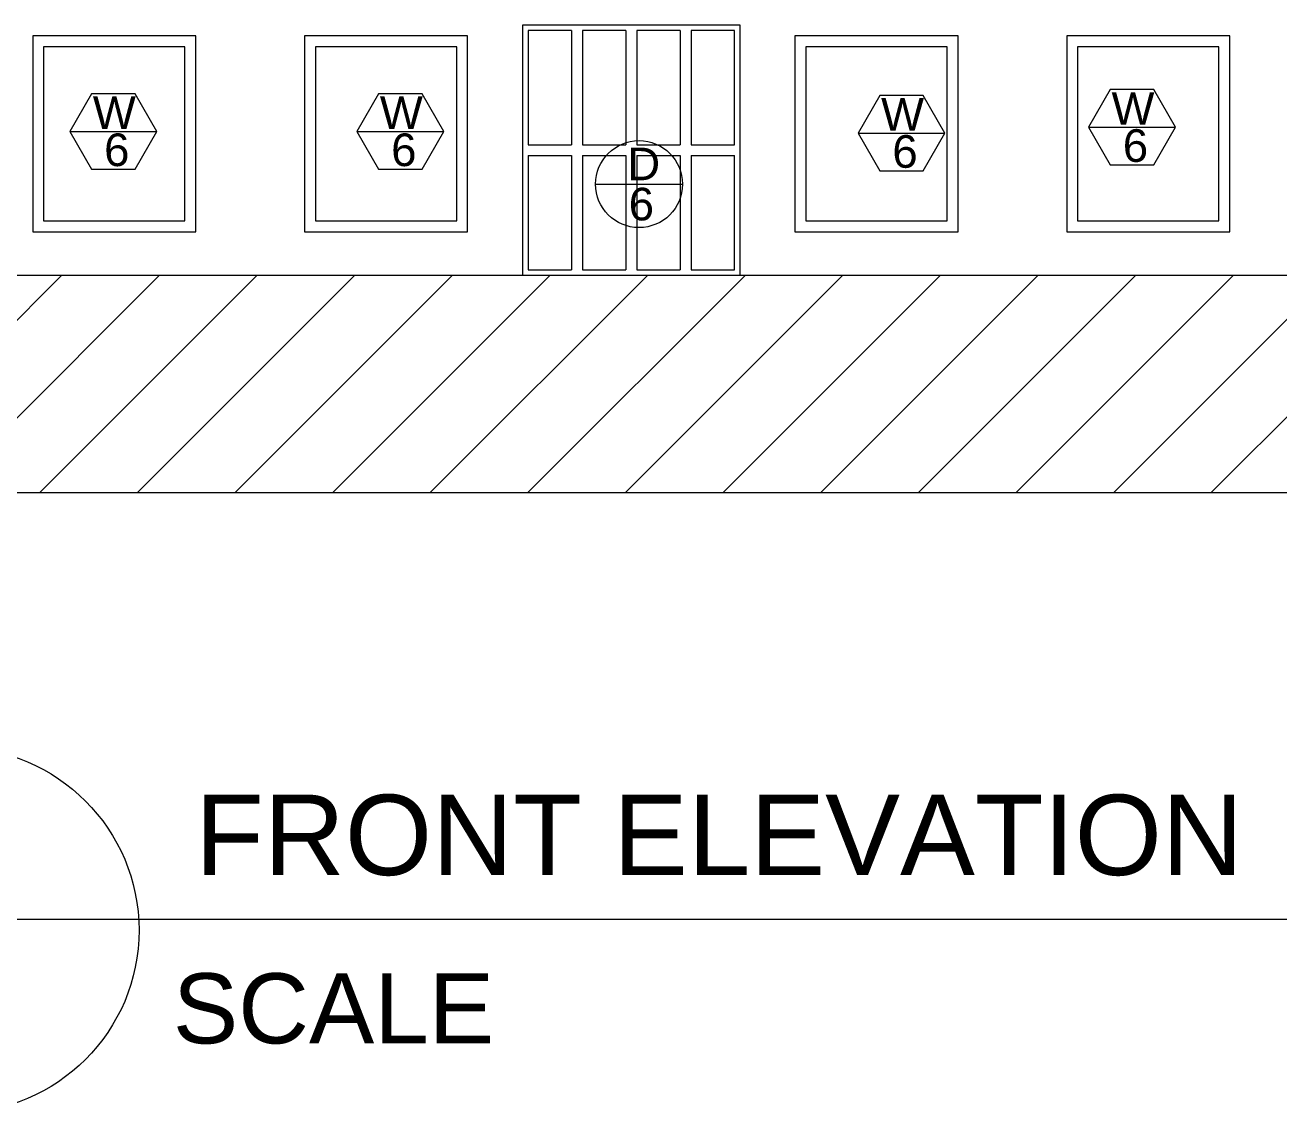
# Model space of a CAD drawing. Header units: millimetres. Extents: x 2391 to 3323, y 1596 to 2537.
# Drawn here: x 2423.41 to 2459.4, y 2433.25 to 2464.46 of the extents above; entities that cross this region are included whole.
import ezdxf

# ---------------------------------------------------------------- set-up
doc = ezdxf.new("R2010")
doc.units = ezdxf.units.MM
for name, color, linetype in [('doors', 31, 'Continuous'), ('doors and windows schedule', 11, 'Continuous'), ('exterior wall', 140, 'Continuous'), ('hatch', 50, 'Continuous'), ('LETTERS', 150, 'Continuous'), ('schedule', 110, 'Continuous'), ('TEXT', 130, 'Continuous')]:
    doc.layers.add(name, color=color, linetype=linetype)
doc.styles.get("Standard").update_dxf_attribs({"font": 'arial.ttf'})

msp = doc.modelspace()

# ---------------------------------------------------------------- hatches: boundary and pattern name
at = {"layer": 'hatch', "lineweight": 13}
h = msp.add_hatch(dxfattribs=at)
h.set_pattern_fill('ANSI31', color=256, scale=0.624)
h.set_pattern_definition([(45, (-5486.6205, -3753.0897), (-1.40091995, 1.40091995), [])])
h.paths.add_polyline_path([(2409.299, 2457.285), (2390.579, 2457.285), (2390.579, 2451.045), (2496.659, 2451.045), (2496.659, 2457.285), (2472.323, 2457.285)])

# ---------------------------------------------------------------- linework, layer by layer
at = {"layer": 'doors', "lineweight": 13}
for p, q in [((2428.311, 2464.149), (2423.631, 2464.149)), ((2423.631, 2464.149), (2423.631, 2458.533)), ((2428.311, 2458.533), (2428.311, 2464.149)), ((2436.111, 2464.149), (2431.431, 2464.149)), ((2431.431, 2464.149), (2431.431, 2458.533)), ((2436.111, 2458.533), (2436.111, 2464.149)), ((2450.187, 2464.149), (2445.507, 2464.149)), ((2445.507, 2464.149), (2445.507, 2458.533)), ((2450.187, 2458.533), (2450.187, 2464.149)), ((2457.987, 2464.149), (2453.307, 2464.149)), ((2453.307, 2464.149), (2453.307, 2458.533)), ((2457.987, 2458.533), (2457.987, 2464.149)), ((2427.999, 2463.837), (2423.943, 2463.837)), ((2423.943, 2463.837), (2423.943, 2458.845)), ((2427.999, 2458.845), (2427.999, 2463.837)), ((2435.799, 2463.837), (2431.743, 2463.837)), ((2431.743, 2463.837), (2431.743, 2458.845)), ((2435.799, 2458.845), (2435.799, 2463.837)), ((2449.875, 2463.837), (2445.819, 2463.837)), ((2445.819, 2463.837), (2445.819, 2458.845)), ((2449.875, 2458.845), (2449.875, 2463.837)), ((2457.675, 2463.837), (2453.619, 2463.837)), ((2453.619, 2463.837), (2453.619, 2458.845)), ((2457.675, 2458.845), (2457.675, 2463.837)), ((2423.631, 2458.533), (2428.311, 2458.533)), ((2423.943, 2458.845), (2427.999, 2458.845)), ((2431.431, 2458.533), (2436.111, 2458.533)), ((2431.743, 2458.845), (2435.799, 2458.845)), ((2445.507, 2458.533), (2450.187, 2458.533)), ((2445.819, 2458.845), (2449.875, 2458.845)), ((2453.307, 2458.533), (2457.987, 2458.533)), ((2453.619, 2458.845), (2457.675, 2458.845))]:
    msp.add_line(p, q, dxfattribs=at)
at = {"layer": 'doors and windows schedule', "lineweight": 13}
for p, q in [((2424.695, 2461.411), (2427.191, 2461.411)), ((2432.932, 2461.411), (2435.428, 2461.411)), ((2453.931, 2461.532), (2456.427, 2461.532)), ((2447.317, 2461.362), (2449.813, 2461.362)), ((2439.785, 2459.898), (2442.281, 2459.898))]:
    msp.add_line(p, q, dxfattribs=at)
for points in [[(2425.319, 2462.491), (2424.695, 2461.411), (2425.319, 2460.33), (2426.567, 2460.33), (2427.191, 2461.411), (2426.567, 2462.491)], [(2433.556, 2462.491), (2432.932, 2461.411), (2433.556, 2460.33), (2434.804, 2460.33), (2435.428, 2461.411), (2434.804, 2462.491)], [(2454.555, 2462.612), (2453.931, 2461.532), (2454.555, 2460.451), (2455.803, 2460.451), (2456.427, 2461.532), (2455.803, 2462.612)], [(2447.941, 2462.443), (2447.317, 2461.362), (2447.941, 2460.281), (2449.189, 2460.281), (2449.813, 2461.362), (2449.189, 2462.443)]]:
    msp.add_lwpolyline(points, close=True, dxfattribs=at)
msp.add_circle((2441.033, 2459.898), 1.248, dxfattribs=at)
at = {"layer": 'exterior wall', "lineweight": 13}
for p, q in [((2409.299, 2457.285), (2472.323, 2457.285)), ((2390.579, 2451.045), (2496.659, 2451.045))]:
    msp.add_line(p, q, dxfattribs=at)
at = {"layer": 'LETTERS', "lineweight": 13}
msp.add_line((2416.207, 2438.802), (2480.125, 2438.802), dxfattribs=at)
msp.add_circle((2421.44, 2438.489), 5.242, dxfattribs=at)
at = {"layer": 'schedule', "lineweight": 13}
for p, q in [((2443.931, 2464.461), (2437.691, 2464.461)), ((2437.691, 2464.461), (2437.691, 2457.285)), ((2439.095, 2464.305), (2437.847, 2464.305)), ((2437.847, 2464.305), (2437.847, 2461.029)), ((2439.095, 2464.305), (2439.095, 2461.029)), ((2440.655, 2464.305), (2439.407, 2464.305)), ((2439.407, 2464.305), (2439.407, 2461.029)), ((2440.655, 2464.305), (2440.655, 2461.029)), ((2442.215, 2464.305), (2440.967, 2464.305)), ((2440.967, 2464.305), (2440.967, 2461.029)), ((2442.215, 2464.305), (2442.215, 2461.029)), ((2443.775, 2464.305), (2442.527, 2464.305)), ((2442.527, 2464.305), (2442.527, 2461.029)), ((2443.775, 2461.029), (2443.775, 2464.305)), ((2443.931, 2457.285), (2443.931, 2464.461)), ((2437.847, 2461.029), (2439.095, 2461.029)), ((2437.847, 2460.717), (2437.847, 2457.441)), ((2437.847, 2460.717), (2439.095, 2460.717)), ((2439.095, 2460.717), (2439.095, 2457.441)), ((2439.407, 2461.029), (2440.655, 2461.029)), ((2439.407, 2460.717), (2439.407, 2457.441)), ((2439.407, 2460.717), (2440.655, 2460.717)), ((2440.655, 2460.717), (2440.655, 2457.441)), ((2440.967, 2461.029), (2442.215, 2461.029)), ((2440.967, 2460.717), (2440.967, 2457.441)), ((2440.967, 2460.717), (2442.215, 2460.717)), ((2442.215, 2460.717), (2442.215, 2457.441)), ((2442.527, 2461.029), (2443.775, 2461.029)), ((2442.527, 2460.717), (2442.527, 2457.441)), ((2442.527, 2460.717), (2443.775, 2460.717)), ((2443.775, 2457.441), (2443.775, 2460.717)), ((2437.691, 2457.285), (2443.931, 2457.285)), ((2437.847, 2457.441), (2439.095, 2457.441)), ((2439.407, 2457.441), (2440.655, 2457.441)), ((2440.967, 2457.441), (2442.215, 2457.441)), ((2442.527, 2457.441), (2443.775, 2457.441))]:
    msp.add_line(p, q, dxfattribs=at)

# ---------------------------------------------------------------- texts
at = {"layer": 'doors and windows schedule', "lineweight": 13, "char_height": 0.936, "attachment_point": 1}
for s, insert in [('W', (2454.592, 2462.536)), ('W', (2425.356, 2462.415)), ('W', (2433.593, 2462.415)), ('W', (2447.978, 2462.367)), ('6', (2454.916, 2461.472)), ('6', (2425.68, 2461.351)), ('6', (2433.918, 2461.351)), ('6', (2448.302, 2461.303)), ('D', (2440.694, 2460.945)), ('6', (2440.735, 2459.793))]:
    msp.add_mtext_dynamic_manual_height_columns(s, width=0.25784, gutter_width=12.5, heights=[0.0584], dxfattribs=dict(at, insert=insert))
at = {"layer": 'TEXT', "lineweight": 13, "attachment_point": 1}
for s, width, insert, char_height in [('FRONT ELEVATION', 8038.05203, (2428.295, 2442.378), 2.3063), ('SCALE', 8.10114, (2427.653, 2437.254), 2.0128)]:
    msp.add_mtext_dynamic_manual_height_columns(s, width=width, gutter_width=12.5, heights=[0], dxfattribs=dict(at, insert=insert, char_height=char_height))

doc.saveas('drawing.dxf')
